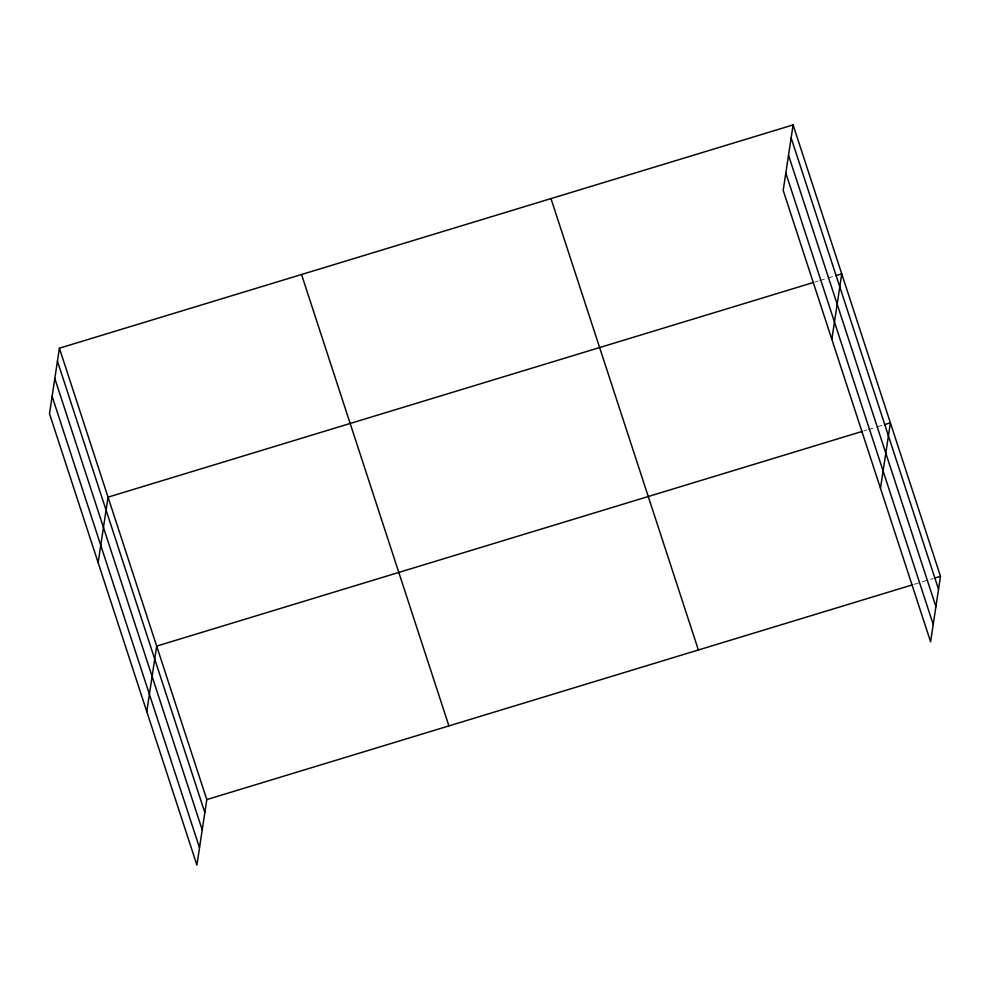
<?xml version="1.0" encoding="UTF-8"?>
<svg xmlns="http://www.w3.org/2000/svg" width="990" height="990" viewBox="0 0 990 990"><rect width="100%" height="100%" fill="white"/><g stroke="black" fill="none" stroke-linecap="round" stroke-linejoin="round"><path stroke-width="0.74" stroke-dasharray="4.95 3.71" d="M815.178 281.964L818.124 281.061M819.596 280.615L834.36 276.123M863.812 430.922L866.77 430.019M868.242 429.573L875.618 427.321M877.103 426.876L883.006 425.081M913.931 584.397L933.112 578.556"/><path stroke-width="1.49" d="M59.4 348.195L49.5 413.696L196.899 865.087L206.799 799.586L59.4 348.195L793.101 124.913L940.5 576.304L930.6 641.805L783.201 190.414L793.101 124.913M98.134 562.654L108.046 497.153L813.693 282.41M146.78 711.612L156.68 646.111L862.34 431.368M831.835 339.372L841.748 273.871L835.845 275.666M880.481 488.33L890.381 422.829L884.478 424.636M206.799 799.586L912.446 584.843M934.597 578.111L940.5 576.304M791.146 137.895L938.532 589.285M788.523 155.22L935.921 606.623M785.825 173.077L933.211 624.48M550.985 198.594L698.383 649.997M301.529 274.502L448.916 725.905M57.445 361.164L204.831 812.567M54.821 378.502L202.22 829.905M52.123 396.359L199.51 847.762"/></g></svg>
